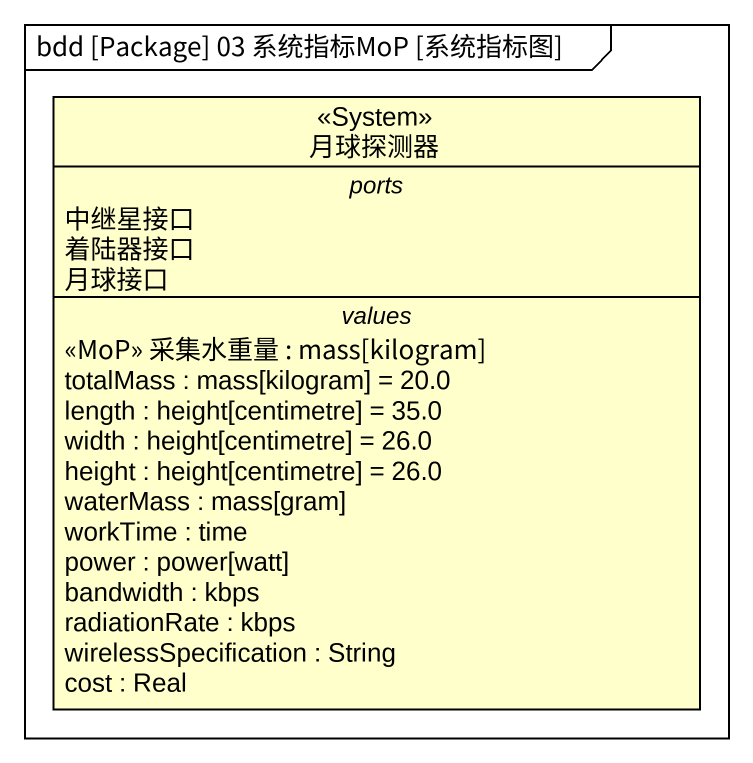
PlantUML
@startuml
mainframe bdd [Package] 03 系统指标MoP [系统指标图]
hide circle
hide empty members
class 月球探测器 <<System>> {
  -- ports --
  中继星接口
  着陆器接口
  月球接口
  -- values --
  <<MoP>> 采集水重量 : mass[kilogram]
  totalMass : mass[kilogram] = 20.0
  length : height[centimetre] = 35.0
  width : height[centimetre] = 26.0
  height : height[centimetre] = 26.0
  waterMass : mass[gram]
  workTime : time
  power : power[watt]
  bandwidth : kbps
  radiationRate : kbps
  wirelessSpecification : String
  cost : Real
}
@enduml
